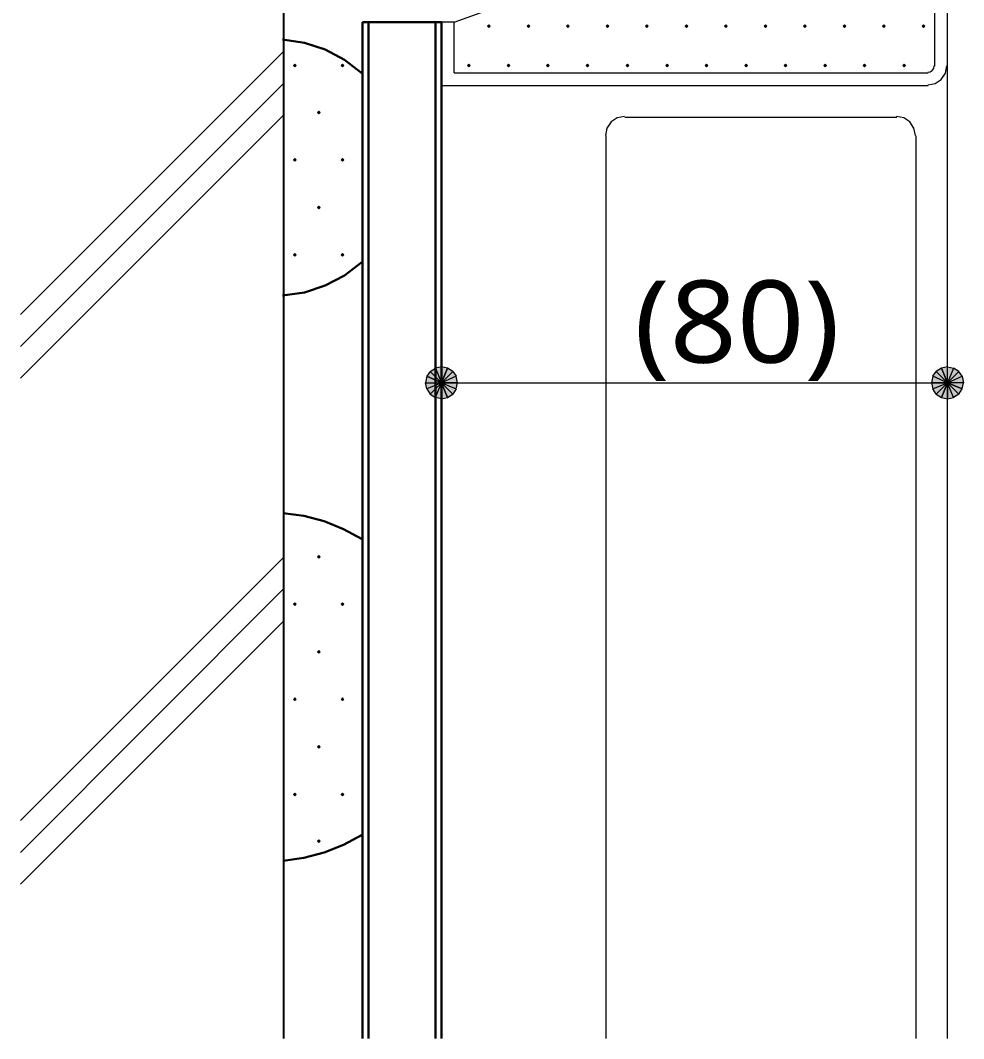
# Model space of a CAD drawing. Header units: millimetres. Extents: x 0 to 420, y 0 to 297.
# Drawn here: x 237.28 to 267.1, y 180.06 to 212.27 of the extents above; entities that cross this region are included whole.
import ezdxf
from ezdxf.enums import TextEntityAlignment as Align

# ---------------------------------------------------------------- set-up
doc = ezdxf.new("R2010")
doc.units = ezdxf.units.MM
doc.styles.add('kst32b', font='NotoSansJP-Variable.ttf')

msp = doc.modelspace()

# ---------------------------------------------------------------- hatches: boundary and pattern name
for points in [[(252.095, 212.132), (252.074, 212.111), (252.053, 212.09), (252.074, 212.069), (252.095, 212.048), (252.116, 212.069), (252.137, 212.09), (252.116, 212.111), (252.095, 212.132)], [(253.344, 212.132), (253.323, 212.111), (253.302, 212.09), (253.323, 212.069), (253.344, 212.048), (253.365, 212.069), (253.386, 212.09), (253.365, 212.111), (253.344, 212.132)], [(254.593, 212.132), (254.571, 212.111), (254.55, 212.09), (254.571, 212.069), (254.593, 212.048), (254.614, 212.069), (254.635, 212.09), (254.614, 212.111), (254.593, 212.132)], [(255.841, 212.132), (255.82, 212.111), (255.799, 212.09), (255.82, 212.069), (255.841, 212.048), (255.863, 212.069), (255.884, 212.09), (255.863, 212.111), (255.841, 212.132)], [(257.09, 212.132), (257.069, 212.111), (257.048, 212.09), (257.069, 212.069), (257.09, 212.048), (257.112, 212.069), (257.133, 212.09), (257.112, 212.111), (257.09, 212.132)], [(258.339, 212.132), (258.318, 212.111), (258.297, 212.09), (258.318, 212.069), (258.339, 212.048), (258.36, 212.069), (258.382, 212.09), (258.36, 212.111), (258.339, 212.132)], [(259.588, 212.132), (259.567, 212.111), (259.546, 212.09), (259.567, 212.069), (259.588, 212.048), (259.609, 212.069), (259.63, 212.09), (259.609, 212.111), (259.588, 212.132)], [(260.837, 212.132), (260.816, 212.111), (260.795, 212.09), (260.816, 212.069), (260.837, 212.048), (260.858, 212.069), (260.879, 212.09), (260.858, 212.111), (260.837, 212.132)], [(262.086, 212.132), (262.064, 212.111), (262.043, 212.09), (262.064, 212.069), (262.086, 212.048), (262.107, 212.069), (262.128, 212.09), (262.107, 212.111), (262.086, 212.132)], [(263.335, 212.132), (263.313, 212.111), (263.292, 212.09), (263.313, 212.069), (263.335, 212.048), (263.356, 212.069), (263.377, 212.09), (263.356, 212.111), (263.335, 212.132)], [(264.583, 212.132), (264.562, 212.111), (264.541, 212.09), (264.562, 212.069), (264.583, 212.048), (264.604, 212.069), (264.626, 212.09), (264.604, 212.111), (264.583, 212.132)], [(265.832, 212.132), (265.811, 212.111), (265.79, 212.09), (265.811, 212.069), (265.832, 212.048), (265.853, 212.069), (265.875, 212.09), (265.853, 212.111), (265.832, 212.132)], [(245.957, 210.883), (245.936, 210.862), (245.914, 210.841), (245.936, 210.82), (245.957, 210.799), (245.978, 210.82), (245.999, 210.841), (245.978, 210.862), (245.957, 210.883)], [(247.46, 210.883), (247.438, 210.862), (247.417, 210.841), (247.438, 210.82), (247.46, 210.799), (247.481, 210.82), (247.502, 210.841), (247.481, 210.862), (247.46, 210.883)], [(251.46, 210.883), (251.439, 210.862), (251.418, 210.841), (251.439, 210.82), (251.46, 210.799), (251.481, 210.82), (251.502, 210.841), (251.481, 210.862), (251.46, 210.883)], [(252.709, 210.883), (252.688, 210.862), (252.666, 210.841), (252.688, 210.82), (252.709, 210.799), (252.73, 210.82), (252.751, 210.841), (252.73, 210.862), (252.709, 210.883)], [(253.958, 210.883), (253.937, 210.862), (253.915, 210.841), (253.937, 210.82), (253.958, 210.799), (253.979, 210.82), (254, 210.841), (253.979, 210.862), (253.958, 210.883)], [(255.207, 210.883), (255.185, 210.862), (255.164, 210.841), (255.185, 210.82), (255.207, 210.799), (255.228, 210.82), (255.249, 210.841), (255.228, 210.862), (255.207, 210.883)], [(256.477, 210.883), (256.455, 210.862), (256.434, 210.841), (256.455, 210.82), (256.477, 210.799), (256.498, 210.82), (256.519, 210.841), (256.498, 210.862), (256.477, 210.883)], [(257.725, 210.883), (257.704, 210.862), (257.683, 210.841), (257.704, 210.82), (257.725, 210.799), (257.746, 210.82), (257.768, 210.841), (257.746, 210.862), (257.725, 210.883)], [(258.974, 210.883), (258.953, 210.862), (258.932, 210.841), (258.953, 210.82), (258.974, 210.799), (258.995, 210.82), (259.016, 210.841), (258.995, 210.862), (258.974, 210.883)], [(260.223, 210.883), (260.202, 210.862), (260.181, 210.841), (260.202, 210.82), (260.223, 210.799), (260.244, 210.82), (260.265, 210.841), (260.244, 210.862), (260.223, 210.883)], [(261.472, 210.883), (261.451, 210.862), (261.429, 210.841), (261.451, 210.82), (261.472, 210.799), (261.493, 210.82), (261.514, 210.841), (261.493, 210.862), (261.472, 210.883)], [(262.721, 210.883), (262.7, 210.862), (262.678, 210.841), (262.7, 210.82), (262.721, 210.799), (262.742, 210.82), (262.763, 210.841), (262.742, 210.862), (262.721, 210.883)], [(263.97, 210.883), (263.948, 210.862), (263.927, 210.841), (263.948, 210.82), (263.97, 210.799), (263.991, 210.82), (264.012, 210.841), (263.991, 210.862), (263.97, 210.883)], [(265.218, 210.883), (265.197, 210.862), (265.176, 210.841), (265.197, 210.82), (265.218, 210.799), (265.239, 210.82), (265.261, 210.841), (265.239, 210.862), (265.218, 210.883)], [(246.719, 209.402), (246.698, 209.381), (246.676, 209.359), (246.698, 209.338), (246.719, 209.317), (246.74, 209.338), (246.761, 209.359), (246.74, 209.381), (246.719, 209.402)], [(245.957, 207.899), (245.936, 207.878), (245.914, 207.857), (245.936, 207.836), (245.957, 207.814), (245.978, 207.836), (245.999, 207.857), (245.978, 207.878), (245.957, 207.899)], [(247.46, 207.899), (247.438, 207.878), (247.417, 207.857), (247.438, 207.836), (247.46, 207.814), (247.481, 207.836), (247.502, 207.857), (247.481, 207.878), (247.46, 207.899)], [(246.719, 206.396), (246.698, 206.375), (246.676, 206.354), (246.698, 206.333), (246.719, 206.312), (246.74, 206.333), (246.761, 206.354), (246.74, 206.375), (246.719, 206.396)], [(245.957, 204.893), (245.936, 204.872), (245.914, 204.851), (245.936, 204.83), (245.957, 204.809), (245.978, 204.83), (245.999, 204.851), (245.978, 204.872), (245.957, 204.893)], [(247.46, 204.893), (247.438, 204.872), (247.417, 204.851), (247.438, 204.83), (247.46, 204.809), (247.481, 204.83), (247.502, 204.851), (247.481, 204.872), (247.46, 204.893)], [(250.783, 201.274), (250.592, 201.316), (250.592, 200.808), (250.783, 201.274)], [(266.404, 200.342), (266.594, 200.3), (266.594, 200.808), (266.404, 200.342)], [(246.719, 195.347), (246.698, 195.326), (246.676, 195.305), (246.698, 195.284), (246.719, 195.262), (246.74, 195.284), (246.761, 195.305), (246.74, 195.326), (246.719, 195.347)], [(245.957, 193.844), (245.936, 193.823), (245.914, 193.802), (245.936, 193.781), (245.957, 193.76), (245.978, 193.781), (245.999, 193.802), (245.978, 193.823), (245.957, 193.844)], [(247.46, 193.844), (247.438, 193.823), (247.417, 193.802), (247.438, 193.781), (247.46, 193.76), (247.481, 193.781), (247.502, 193.802), (247.481, 193.823), (247.46, 193.844)], [(246.719, 192.341), (246.698, 192.32), (246.676, 192.299), (246.698, 192.278), (246.719, 192.257), (246.74, 192.278), (246.761, 192.299), (246.74, 192.32), (246.719, 192.341)], [(245.957, 190.839), (245.936, 190.817), (245.914, 190.796), (245.936, 190.775), (245.957, 190.754), (245.978, 190.775), (245.999, 190.796), (245.978, 190.817), (245.957, 190.839)], [(247.46, 190.839), (247.438, 190.817), (247.417, 190.796), (247.438, 190.775), (247.46, 190.754), (247.481, 190.775), (247.502, 190.796), (247.481, 190.817), (247.46, 190.839)], [(246.719, 189.336), (246.698, 189.315), (246.676, 189.294), (246.698, 189.272), (246.719, 189.251), (246.74, 189.272), (246.761, 189.294), (246.74, 189.315), (246.719, 189.336)], [(245.957, 187.833), (245.936, 187.812), (245.914, 187.791), (245.936, 187.77), (245.957, 187.748), (245.978, 187.77), (245.999, 187.791), (245.978, 187.812), (245.957, 187.833)], [(247.46, 187.833), (247.438, 187.812), (247.417, 187.791), (247.438, 187.77), (247.46, 187.748), (247.481, 187.77), (247.502, 187.791), (247.481, 187.812), (247.46, 187.833)], [(246.719, 186.351), (246.698, 186.33), (246.676, 186.309), (246.698, 186.288), (246.719, 186.267), (246.74, 186.288), (246.761, 186.309), (246.74, 186.33), (246.719, 186.351)]]:
    msp.add_hatch(color=7).paths.add_polyline_path(points)
h = msp.add_hatch(color=7)
h.paths.add_polyline_path([(250.592, 201.316), (250.402, 201.274), (250.592, 200.808), (250.592, 201.316)])
h.paths.add_polyline_path([(250.402, 201.274), (250.592, 200.808), (250.232, 201.168), (250.402, 201.274)])
h.paths.add_polyline_path([(250.592, 200.808), (250.232, 201.168), (250.127, 201.02), (250.592, 200.808)])
h = msp.add_hatch(color=7)
h.paths.add_polyline_path([(266.954, 201.168), (266.785, 201.274), (266.594, 200.808), (266.954, 201.168)])
h.paths.add_polyline_path([(266.785, 201.274), (266.594, 200.808), (266.594, 201.316), (266.785, 201.274)])
h.paths.add_polyline_path([(266.594, 200.808), (266.594, 201.316), (266.404, 201.274), (266.594, 200.808)])
h = msp.add_hatch(color=7)
h.paths.add_polyline_path([(250.127, 201.02), (250.084, 200.808), (250.592, 200.808), (250.127, 201.02)])
h.paths.add_polyline_path([(250.084, 200.808), (250.592, 200.808), (250.127, 200.618), (250.084, 200.808)])
h.paths.add_polyline_path([(250.592, 200.808), (250.127, 200.618), (250.232, 200.448), (250.592, 200.808)])
h = msp.add_hatch(color=7)
h.paths.add_polyline_path([(251.1, 200.808), (251.058, 201.02), (250.592, 200.808), (251.1, 200.808)])
h.paths.add_polyline_path([(251.058, 201.02), (250.592, 200.808), (250.952, 201.168), (251.058, 201.02)])
h.paths.add_polyline_path([(250.592, 200.808), (250.952, 201.168), (250.783, 201.274), (250.592, 200.808)])
h = msp.add_hatch(color=7)
h.paths.add_polyline_path([(266.404, 201.274), (266.234, 201.168), (266.594, 200.808), (266.404, 201.274)])
h.paths.add_polyline_path([(266.234, 201.168), (266.594, 200.808), (266.129, 201.02), (266.234, 201.168)])
h.paths.add_polyline_path([(266.594, 200.808), (266.129, 201.02), (266.086, 200.808), (266.594, 200.808)])
h = msp.add_hatch(color=7)
h.paths.add_polyline_path([(267.06, 200.618), (267.102, 200.808), (266.594, 200.808), (267.06, 200.618)])
h.paths.add_polyline_path([(267.102, 200.808), (266.594, 200.808), (267.06, 201.02), (267.102, 200.808)])
h.paths.add_polyline_path([(266.594, 200.808), (267.06, 201.02), (266.954, 201.168), (266.594, 200.808)])
h = msp.add_hatch(color=7)
h.paths.add_polyline_path([(250.232, 200.448), (250.402, 200.342), (250.592, 200.808), (250.232, 200.448)])
h.paths.add_polyline_path([(250.402, 200.342), (250.592, 200.808), (250.592, 200.3), (250.402, 200.342)])
h.paths.add_polyline_path([(250.592, 200.808), (250.592, 200.3), (250.783, 200.342), (250.592, 200.808)])
h = msp.add_hatch(color=7)
h.paths.add_polyline_path([(250.783, 200.342), (250.952, 200.448), (250.592, 200.808), (250.783, 200.342)])
h.paths.add_polyline_path([(250.952, 200.448), (250.592, 200.808), (251.058, 200.618), (250.952, 200.448)])
h.paths.add_polyline_path([(250.592, 200.808), (251.058, 200.618), (251.1, 200.808), (250.592, 200.808)])
h = msp.add_hatch(color=7)
h.paths.add_polyline_path([(266.086, 200.808), (266.129, 200.618), (266.594, 200.808), (266.086, 200.808)])
h.paths.add_polyline_path([(266.129, 200.618), (266.594, 200.808), (266.234, 200.448), (266.129, 200.618)])
h.paths.add_polyline_path([(266.594, 200.808), (266.234, 200.448), (266.404, 200.342), (266.594, 200.808)])
h = msp.add_hatch(color=7)
h.paths.add_polyline_path([(266.594, 200.3), (266.785, 200.342), (266.594, 200.808), (266.594, 200.3)])
h.paths.add_polyline_path([(266.785, 200.342), (266.594, 200.808), (266.954, 200.448), (266.785, 200.342)])
h.paths.add_polyline_path([(266.594, 200.808), (266.954, 200.448), (267.06, 200.618), (266.594, 200.808)])

# ---------------------------------------------------------------- linework, layer by layer
at = {"lineweight": 13}
for points in [[(266.192, 210.82), (266.192, 218.609)], [(266.594, 210.82), (266.594, 218.609)], [(250.994, 212.217), (251.968, 212.556)], [(250.592, 210.206), (250.592, 212.217)], [(250.994, 210.608), (250.994, 212.217), (250.592, 212.217)], [(237.278, 202.967), (245.597, 211.286)], [(265.97, 210.629), (266.048, 210.645), (266.112, 210.688), (266.155, 210.752), (266.171, 210.831)], [(265.97, 210.227), (266.205, 210.275), (266.396, 210.404), (266.526, 210.596), (266.573, 210.831)], [(266.594, 180.065), (266.594, 210.82)], [(250.994, 210.608), (265.98, 210.608)], [(237.278, 201.951), (245.597, 210.27)], [(250.592, 210.206), (265.98, 210.206)], [(237.278, 200.956), (245.597, 209.275)], [(256.381, 209.233), (256.146, 209.185), (255.955, 209.056), (255.825, 208.864), (255.778, 208.629)], [(256.392, 209.211), (264.986, 209.211)], [(265.578, 208.629), (265.531, 208.864), (265.401, 209.056), (265.21, 209.185), (264.975, 209.233)], [(255.799, 180.065), (255.799, 208.619)], [(265.599, 180.065), (265.599, 208.619)], [(250.592, 200.808), (266.594, 200.808)], [(237.278, 186.965), (245.597, 195.284)], [(237.278, 185.949), (245.597, 194.289)], [(237.278, 184.954), (245.597, 193.273)]]:
    msp.add_lwpolyline(points, dxfattribs=at)
at = {"lineweight": 25}
msp.add_lwpolyline([(245.597, 213.614), (245.597, 180.065)], dxfattribs=at)
at = {"lineweight": 30}
for points in [[(248.095, 212.217), (250.592, 212.217)], [(248.095, 180.065), (248.095, 212.217)], [(248.285, 180.065), (248.285, 212.217)], [(250.402, 180.065), (250.402, 212.217)], [(250.592, 180.065), (250.592, 212.217)], [(248.073, 210.599), (247.523, 211.023), (246.914, 211.345), (246.258, 211.559), (245.571, 211.66)], [(245.571, 203.567), (246.258, 203.667), (246.914, 203.881), (247.523, 204.203), (248.073, 204.627)], [(248.081, 195.866), (247.498, 196.183), (246.882, 196.427), (246.243, 196.595), (245.585, 196.686)], [(245.585, 185.69), (246.243, 185.781), (246.882, 185.949), (247.498, 186.193), (248.081, 186.51)]]:
    msp.add_lwpolyline(points, dxfattribs=at)
at = {"lineweight": 0}
for points in [[(252.095, 212.132), (252.074, 212.111), (252.053, 212.09), (252.074, 212.069), (252.095, 212.048), (252.116, 212.069), (252.137, 212.09), (252.116, 212.111)], [(253.344, 212.132), (253.323, 212.111), (253.302, 212.09), (253.323, 212.069), (253.344, 212.048), (253.365, 212.069), (253.386, 212.09), (253.365, 212.111)], [(254.593, 212.132), (254.571, 212.111), (254.55, 212.09), (254.571, 212.069), (254.593, 212.048), (254.614, 212.069), (254.635, 212.09), (254.614, 212.111)], [(255.841, 212.132), (255.82, 212.111), (255.799, 212.09), (255.82, 212.069), (255.841, 212.048), (255.863, 212.069), (255.884, 212.09), (255.863, 212.111)], [(257.09, 212.132), (257.069, 212.111), (257.048, 212.09), (257.069, 212.069), (257.09, 212.048), (257.112, 212.069), (257.133, 212.09), (257.112, 212.111)], [(258.339, 212.132), (258.318, 212.111), (258.297, 212.09), (258.318, 212.069), (258.339, 212.048), (258.36, 212.069), (258.382, 212.09), (258.36, 212.111)], [(259.588, 212.132), (259.567, 212.111), (259.546, 212.09), (259.567, 212.069), (259.588, 212.048), (259.609, 212.069), (259.63, 212.09), (259.609, 212.111)], [(260.837, 212.132), (260.816, 212.111), (260.795, 212.09), (260.816, 212.069), (260.837, 212.048), (260.858, 212.069), (260.879, 212.09), (260.858, 212.111)], [(262.086, 212.132), (262.064, 212.111), (262.043, 212.09), (262.064, 212.069), (262.086, 212.048), (262.107, 212.069), (262.128, 212.09), (262.107, 212.111)], [(263.335, 212.132), (263.313, 212.111), (263.292, 212.09), (263.313, 212.069), (263.335, 212.048), (263.356, 212.069), (263.377, 212.09), (263.356, 212.111)], [(264.583, 212.132), (264.562, 212.111), (264.541, 212.09), (264.562, 212.069), (264.583, 212.048), (264.604, 212.069), (264.626, 212.09), (264.604, 212.111)], [(265.832, 212.132), (265.811, 212.111), (265.79, 212.09), (265.811, 212.069), (265.832, 212.048), (265.853, 212.069), (265.875, 212.09), (265.853, 212.111)], [(245.957, 210.883), (245.936, 210.862), (245.914, 210.841), (245.936, 210.82), (245.957, 210.799), (245.978, 210.82), (245.999, 210.841), (245.978, 210.862)], [(247.46, 210.883), (247.438, 210.862), (247.417, 210.841), (247.438, 210.82), (247.46, 210.799), (247.481, 210.82), (247.502, 210.841), (247.481, 210.862)], [(251.46, 210.883), (251.439, 210.862), (251.418, 210.841), (251.439, 210.82), (251.46, 210.799), (251.481, 210.82), (251.502, 210.841), (251.481, 210.862)], [(252.709, 210.883), (252.688, 210.862), (252.666, 210.841), (252.688, 210.82), (252.709, 210.799), (252.73, 210.82), (252.751, 210.841), (252.73, 210.862)], [(253.958, 210.883), (253.937, 210.862), (253.915, 210.841), (253.937, 210.82), (253.958, 210.799), (253.979, 210.82), (254, 210.841), (253.979, 210.862)], [(255.207, 210.883), (255.185, 210.862), (255.164, 210.841), (255.185, 210.82), (255.207, 210.799), (255.228, 210.82), (255.249, 210.841), (255.228, 210.862)], [(256.477, 210.883), (256.455, 210.862), (256.434, 210.841), (256.455, 210.82), (256.477, 210.799), (256.498, 210.82), (256.519, 210.841), (256.498, 210.862)], [(257.725, 210.883), (257.704, 210.862), (257.683, 210.841), (257.704, 210.82), (257.725, 210.799), (257.746, 210.82), (257.768, 210.841), (257.746, 210.862)], [(258.974, 210.883), (258.953, 210.862), (258.932, 210.841), (258.953, 210.82), (258.974, 210.799), (258.995, 210.82), (259.016, 210.841), (258.995, 210.862)], [(260.223, 210.883), (260.202, 210.862), (260.181, 210.841), (260.202, 210.82), (260.223, 210.799), (260.244, 210.82), (260.265, 210.841), (260.244, 210.862)], [(261.472, 210.883), (261.451, 210.862), (261.429, 210.841), (261.451, 210.82), (261.472, 210.799), (261.493, 210.82), (261.514, 210.841), (261.493, 210.862)], [(262.721, 210.883), (262.7, 210.862), (262.678, 210.841), (262.7, 210.82), (262.721, 210.799), (262.742, 210.82), (262.763, 210.841), (262.742, 210.862)], [(263.97, 210.883), (263.948, 210.862), (263.927, 210.841), (263.948, 210.82), (263.97, 210.799), (263.991, 210.82), (264.012, 210.841), (263.991, 210.862)], [(265.218, 210.883), (265.197, 210.862), (265.176, 210.841), (265.197, 210.82), (265.218, 210.799), (265.239, 210.82), (265.261, 210.841), (265.239, 210.862)], [(246.719, 209.402), (246.698, 209.381), (246.676, 209.359), (246.698, 209.338), (246.719, 209.317), (246.74, 209.338), (246.761, 209.359), (246.74, 209.381)], [(245.957, 207.899), (245.936, 207.878), (245.914, 207.857), (245.936, 207.836), (245.957, 207.814), (245.978, 207.836), (245.999, 207.857), (245.978, 207.878)], [(247.46, 207.899), (247.438, 207.878), (247.417, 207.857), (247.438, 207.836), (247.46, 207.814), (247.481, 207.836), (247.502, 207.857), (247.481, 207.878)], [(246.719, 206.396), (246.698, 206.375), (246.676, 206.354), (246.698, 206.333), (246.719, 206.312), (246.74, 206.333), (246.761, 206.354), (246.74, 206.375)], [(245.957, 204.893), (245.936, 204.872), (245.914, 204.851), (245.936, 204.83), (245.957, 204.809), (245.978, 204.83), (245.999, 204.851), (245.978, 204.872)], [(247.46, 204.893), (247.438, 204.872), (247.417, 204.851), (247.438, 204.83), (247.46, 204.809), (247.481, 204.83), (247.502, 204.851), (247.481, 204.872)], [(250.592, 201.316), (250.402, 201.274), (250.592, 200.808)], [(250.783, 201.274), (250.592, 201.316), (250.592, 200.808)], [(266.594, 200.808), (266.594, 201.316), (266.404, 201.274)], [(266.785, 201.274), (266.594, 200.808), (266.594, 201.316)], [(250.127, 201.02), (250.084, 200.808), (250.592, 200.808)], [(250.592, 200.808), (250.232, 201.168), (250.127, 201.02)], [(250.402, 201.274), (250.592, 200.808), (250.232, 201.168)], [(250.592, 200.808), (250.952, 201.168), (250.783, 201.274)], [(251.058, 201.02), (250.592, 200.808), (250.952, 201.168)], [(251.1, 200.808), (251.058, 201.02), (250.592, 200.808)], [(266.594, 200.808), (266.129, 201.02), (266.086, 200.808)], [(266.234, 201.168), (266.594, 200.808), (266.129, 201.02)], [(266.404, 201.274), (266.234, 201.168), (266.594, 200.808)], [(266.954, 201.168), (266.785, 201.274), (266.594, 200.808)], [(266.594, 200.808), (267.06, 201.02), (266.954, 201.168)], [(267.102, 200.808), (266.594, 200.808), (267.06, 201.02)], [(250.084, 200.808), (250.592, 200.808), (250.127, 200.618)], [(250.592, 200.808), (250.127, 200.618), (250.232, 200.448)], [(250.232, 200.448), (250.402, 200.342), (250.592, 200.808)], [(250.402, 200.342), (250.592, 200.808), (250.592, 200.3)], [(250.592, 200.808), (250.592, 200.3), (250.783, 200.342)], [(250.783, 200.342), (250.952, 200.448), (250.592, 200.808)], [(250.952, 200.448), (250.592, 200.808), (251.058, 200.618)], [(250.592, 200.808), (251.058, 200.618), (251.1, 200.808)], [(266.086, 200.808), (266.129, 200.618), (266.594, 200.808)], [(266.129, 200.618), (266.594, 200.808), (266.234, 200.448)], [(266.594, 200.808), (266.234, 200.448), (266.404, 200.342)], [(266.404, 200.342), (266.594, 200.3), (266.594, 200.808)], [(266.594, 200.3), (266.785, 200.342), (266.594, 200.808)], [(266.785, 200.342), (266.594, 200.808), (266.954, 200.448)], [(266.594, 200.808), (266.954, 200.448), (267.06, 200.618)], [(267.06, 200.618), (267.102, 200.808), (266.594, 200.808)], [(246.719, 195.347), (246.698, 195.326), (246.676, 195.305), (246.698, 195.284), (246.719, 195.262), (246.74, 195.284), (246.761, 195.305), (246.74, 195.326)], [(245.957, 193.844), (245.936, 193.823), (245.914, 193.802), (245.936, 193.781), (245.957, 193.76), (245.978, 193.781), (245.999, 193.802), (245.978, 193.823)], [(247.46, 193.844), (247.438, 193.823), (247.417, 193.802), (247.438, 193.781), (247.46, 193.76), (247.481, 193.781), (247.502, 193.802), (247.481, 193.823)], [(246.719, 192.341), (246.698, 192.32), (246.676, 192.299), (246.698, 192.278), (246.719, 192.257), (246.74, 192.278), (246.761, 192.299), (246.74, 192.32)], [(245.957, 190.839), (245.936, 190.817), (245.914, 190.796), (245.936, 190.775), (245.957, 190.754), (245.978, 190.775), (245.999, 190.796), (245.978, 190.817)], [(247.46, 190.839), (247.438, 190.817), (247.417, 190.796), (247.438, 190.775), (247.46, 190.754), (247.481, 190.775), (247.502, 190.796), (247.481, 190.817)], [(246.719, 189.336), (246.698, 189.315), (246.676, 189.294), (246.698, 189.272), (246.719, 189.251), (246.74, 189.272), (246.761, 189.294), (246.74, 189.315)], [(245.957, 187.833), (245.936, 187.812), (245.914, 187.791), (245.936, 187.77), (245.957, 187.748), (245.978, 187.77), (245.999, 187.791), (245.978, 187.812)], [(247.46, 187.833), (247.438, 187.812), (247.417, 187.791), (247.438, 187.77), (247.46, 187.748), (247.481, 187.77), (247.502, 187.791), (247.481, 187.812)], [(246.719, 186.351), (246.698, 186.33), (246.676, 186.309), (246.698, 186.288), (246.719, 186.267), (246.74, 186.288), (246.761, 186.309), (246.74, 186.33)]]:
    msp.add_lwpolyline(points, close=True, dxfattribs=at)

# ---------------------------------------------------------------- texts
at = {"style": 'kst32b'}
msp.add_text('(80)', height=2.5989, dxfattribs=at).set_placement((256.688, 201.443), (263.185, 201.443), align=Align.FIT)

doc.saveas('drawing.dxf')
